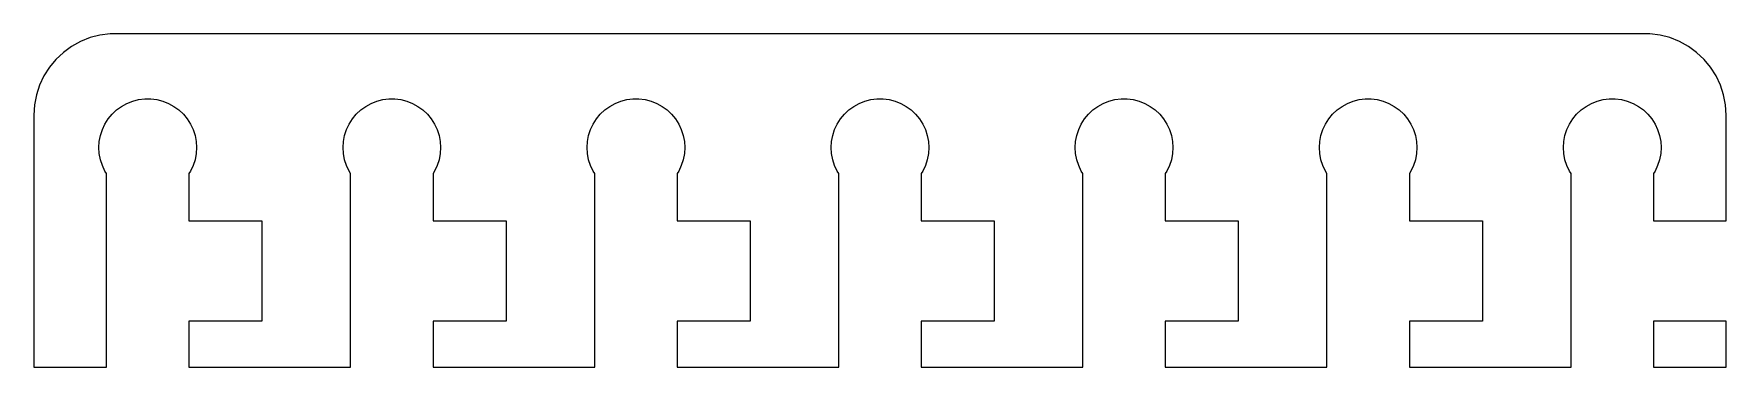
# Model space of a CAD drawing. Header units: metres. Extents: x -52 to 52, y 0 to 20.
import ezdxf

# ---------------------------------------------------------------- set-up
doc = ezdxf.new("R2010")
doc.units = ezdxf.units.M

msp = doc.modelspace()

# ---------------------------------------------------------------- linework, layer by layer
for p, q in [((-49.1289, 20.0241), (-49.6791, 19.7216)), ((-48.5451, 20.2553), (-49.1289, 20.0241)), ((-47.9369, 20.4114), (-48.5451, 20.2553)), ((-47.3139, 20.4901), (-47.9369, 20.4114)), ((47.3139, 20.4901), (-47.3139, 20.4901)), ((47.9369, 20.4114), (47.3139, 20.4901)), ((48.5451, 20.2553), (47.9369, 20.4114)), ((49.1289, 20.0241), (48.5451, 20.2553)), ((49.6791, 19.7216), (49.1289, 20.0241)), ((-50.6448, 18.9227), (-51.0451, 18.4389)), ((-50.1871, 19.3526), (-50.6448, 18.9227)), ((-49.6791, 19.7216), (-50.1871, 19.3526)), ((50.1871, 19.3526), (49.6791, 19.7216)), ((50.6448, 18.9227), (50.1871, 19.3526)), ((51.0451, 18.4389), (50.6448, 18.9227)), ((-51.3815, 17.9088), (-51.6489, 17.3406)), ((-51.0451, 18.4389), (-51.3815, 17.9088)), ((51.3815, 17.9088), (51.0451, 18.4389)), ((51.6489, 17.3406), (51.3815, 17.9088)), ((-51.8429, 16.7434), (-51.9606, 16.1267)), ((-51.6489, 17.3406), (-51.8429, 16.7434)), ((51.8429, 16.7434), (51.6489, 17.3406)), ((51.9606, 16.1267), (51.8429, 16.7434)), ((-51.9606, 16.1267), (-52, 15.5)), ((-47.1869, 15.5536), (-46.9123, 15.8115)), ((-46.9123, 15.8115), (-46.6075, 16.033)), ((-46.6075, 16.033), (-46.2773, 16.2145)), ((-46.2773, 16.2145), (-45.927, 16.3532)), ((-45.927, 16.3532), (-45.5621, 16.4469)), ((-45.5621, 16.4469), (-45.1884, 16.4941)), ((-45.1884, 16.4941), (-44.8116, 16.4941)), ((-44.8116, 16.4941), (-44.4379, 16.4469)), ((-44.4379, 16.4469), (-44.0729, 16.3532)), ((-44.0729, 16.3532), (-43.7227, 16.2145)), ((-43.7227, 16.2145), (-43.3925, 16.033)), ((-43.3925, 16.033), (-43.0877, 15.8115)), ((-43.0877, 15.8115), (-42.8131, 15.5536)), ((-32.1869, 15.5536), (-31.9123, 15.8115)), ((-31.9123, 15.8115), (-31.6075, 16.033)), ((-31.6075, 16.033), (-31.2773, 16.2145)), ((-31.2773, 16.2145), (-30.927, 16.3532)), ((-30.927, 16.3532), (-30.5621, 16.4469)), ((-30.5621, 16.4469), (-30.1884, 16.4941)), ((-30.1884, 16.4941), (-29.8116, 16.4941)), ((-29.8116, 16.4941), (-29.4379, 16.4469)), ((-29.4379, 16.4469), (-29.0729, 16.3532)), ((-29.0729, 16.3532), (-28.7227, 16.2145)), ((-28.7227, 16.2145), (-28.3925, 16.033)), ((-28.3925, 16.033), (-28.0877, 15.8115)), ((-28.0877, 15.8115), (-27.8131, 15.5536)), ((-17.1869, 15.5536), (-16.9123, 15.8115)), ((-16.9123, 15.8115), (-16.6075, 16.033)), ((-16.6075, 16.033), (-16.2773, 16.2145)), ((-16.2773, 16.2145), (-15.927, 16.3532)), ((-15.927, 16.3532), (-15.5621, 16.4469)), ((-15.5621, 16.4469), (-15.1884, 16.4941)), ((-15.1884, 16.4941), (-14.8116, 16.4941)), ((-14.8116, 16.4941), (-14.4379, 16.4469)), ((-14.4379, 16.4469), (-14.0729, 16.3532)), ((-14.0729, 16.3532), (-13.7227, 16.2145)), ((-13.7227, 16.2145), (-13.3925, 16.033)), ((-13.3925, 16.033), (-13.0877, 15.8115)), ((-13.0877, 15.8115), (-12.8131, 15.5536)), ((-2.1869, 15.5536), (-1.91226, 15.8115)), ((-1.91226, 15.8115), (-1.60747, 16.033)), ((-1.60747, 16.033), (-1.27733, 16.2145)), ((-1.27733, 16.2145), (-0.92705, 16.3532)), ((-0.92705, 16.3532), (-0.56213, 16.4469)), ((-0.56213, 16.4469), (-0.18837, 16.4941)), ((-0.18837, 16.4941), (0.18837, 16.4941)), ((0.18837, 16.4941), (0.56213, 16.4469)), ((0.56213, 16.4469), (0.92705, 16.3532)), ((0.92705, 16.3532), (1.27733, 16.2145)), ((1.27733, 16.2145), (1.60747, 16.033)), ((1.60747, 16.033), (1.91226, 15.8115)), ((1.91226, 15.8115), (2.1869, 15.5536)), ((12.8131, 15.5536), (13.0877, 15.8115)), ((13.0877, 15.8115), (13.3925, 16.033)), ((13.3925, 16.033), (13.7227, 16.2145)), ((13.7227, 16.2145), (14.0729, 16.3532)), ((14.0729, 16.3532), (14.4379, 16.4469)), ((14.4379, 16.4469), (14.8116, 16.4941)), ((14.8116, 16.4941), (15.1884, 16.4941)), ((15.1884, 16.4941), (15.5621, 16.4469)), ((15.5621, 16.4469), (15.927, 16.3532)), ((15.927, 16.3532), (16.2773, 16.2145)), ((16.2773, 16.2145), (16.6075, 16.033)), ((16.6075, 16.033), (16.9123, 15.8115)), ((16.9123, 15.8115), (17.1869, 15.5536)), ((27.8131, 15.5536), (28.0877, 15.8115)), ((28.0877, 15.8115), (28.3925, 16.033)), ((28.3925, 16.033), (28.7227, 16.2145)), ((28.7227, 16.2145), (29.0729, 16.3532)), ((29.0729, 16.3532), (29.4379, 16.4469)), ((29.4379, 16.4469), (29.8116, 16.4941)), ((29.8116, 16.4941), (30.1884, 16.4941)), ((30.1884, 16.4941), (30.5621, 16.4469)), ((30.5621, 16.4469), (30.927, 16.3532)), ((30.927, 16.3532), (31.2773, 16.2145)), ((31.2773, 16.2145), (31.6075, 16.033)), ((31.6075, 16.033), (31.9123, 15.8115)), ((31.9123, 15.8115), (32.1869, 15.5536)), ((42.8131, 15.5536), (43.0877, 15.8115)), ((43.0877, 15.8115), (43.3925, 16.033)), ((43.3925, 16.033), (43.7227, 16.2145)), ((43.7227, 16.2145), (44.0729, 16.3532)), ((44.0729, 16.3532), (44.4379, 16.4469)), ((44.4379, 16.4469), (44.8116, 16.4941)), ((44.8116, 16.4941), (45.1884, 16.4941)), ((45.1884, 16.4941), (45.5621, 16.4469)), ((45.5621, 16.4469), (45.927, 16.3532)), ((45.927, 16.3532), (46.2773, 16.2145)), ((46.2773, 16.2145), (46.6075, 16.033)), ((46.6075, 16.033), (46.9123, 15.8115)), ((46.9123, 15.8115), (47.1869, 15.5536)), ((52, 15.5), (51.9606, 16.1267)), ((-52, 15.5), (-52, 0)), ((-47.9057, 14.2461), (-47.7893, 14.6044)), ((-47.7893, 14.6044), (-47.6289, 14.9453)), ((-47.6289, 14.9453), (-47.427, 15.2634)), ((-47.427, 15.2634), (-47.1869, 15.5536)), ((-42.8131, 15.5536), (-42.5729, 15.2634)), ((-42.5729, 15.2634), (-42.3711, 14.9453)), ((-42.3711, 14.9453), (-42.2107, 14.6044)), ((-42.2107, 14.6044), (-42.0942, 14.2461)), ((-32.9057, 14.2461), (-32.7893, 14.6044)), ((-32.7893, 14.6044), (-32.6289, 14.9453)), ((-32.6289, 14.9453), (-32.427, 15.2634)), ((-32.427, 15.2634), (-32.1869, 15.5536)), ((-27.8131, 15.5536), (-27.5729, 15.2634)), ((-27.5729, 15.2634), (-27.3711, 14.9453)), ((-27.3711, 14.9453), (-27.2107, 14.6044)), ((-27.2107, 14.6044), (-27.0942, 14.2461)), ((-17.9057, 14.2461), (-17.7893, 14.6044)), ((-17.7893, 14.6044), (-17.6289, 14.9453)), ((-17.6289, 14.9453), (-17.427, 15.2634)), ((-17.427, 15.2634), (-17.1869, 15.5536)), ((-12.8131, 15.5536), (-12.5729, 15.2634)), ((-12.5729, 15.2634), (-12.3711, 14.9453)), ((-12.3711, 14.9453), (-12.2107, 14.6044)), ((-12.2107, 14.6044), (-12.0942, 14.2461)), ((-2.90575, 14.2461), (-2.78932, 14.6044)), ((-2.78932, 14.6044), (-2.62891, 14.9453)), ((-2.62891, 14.9453), (-2.42705, 15.2634)), ((-2.42705, 15.2634), (-2.1869, 15.5536)), ((2.1869, 15.5536), (2.42705, 15.2634)), ((2.42705, 15.2634), (2.62891, 14.9453)), ((2.62891, 14.9453), (2.78932, 14.6044)), ((2.78932, 14.6044), (2.90575, 14.2461)), ((12.0942, 14.2461), (12.2107, 14.6044)), ((12.2107, 14.6044), (12.3711, 14.9453)), ((12.3711, 14.9453), (12.5729, 15.2634)), ((12.5729, 15.2634), (12.8131, 15.5536)), ((17.1869, 15.5536), (17.427, 15.2634)), ((17.427, 15.2634), (17.6289, 14.9453)), ((17.6289, 14.9453), (17.7893, 14.6044)), ((17.7893, 14.6044), (17.9057, 14.2461)), ((27.0942, 14.2461), (27.2107, 14.6044)), ((27.2107, 14.6044), (27.3711, 14.9453)), ((27.3711, 14.9453), (27.5729, 15.2634)), ((27.5729, 15.2634), (27.8131, 15.5536)), ((32.1869, 15.5536), (32.427, 15.2634)), ((32.427, 15.2634), (32.6289, 14.9453)), ((32.6289, 14.9453), (32.7893, 14.6044)), ((32.7893, 14.6044), (32.9057, 14.2461)), ((42.0942, 14.2461), (42.2107, 14.6044)), ((42.2107, 14.6044), (42.3711, 14.9453)), ((42.3711, 14.9453), (42.5729, 15.2634)), ((42.5729, 15.2634), (42.8131, 15.5536)), ((47.1869, 15.5536), (47.427, 15.2634)), ((47.427, 15.2634), (47.6289, 14.9453)), ((47.6289, 14.9453), (47.7893, 14.6044)), ((47.7893, 14.6044), (47.9057, 14.2461)), ((52, 9), (52, 15.5)), ((-48, 13.5), (-47.9763, 13.876)), ((-47.9763, 13.876), (-47.9057, 14.2461)), ((-42.0942, 14.2461), (-42.0237, 13.876)), ((-42.0237, 13.876), (-42, 13.5)), ((-33, 13.5), (-32.9763, 13.876)), ((-32.9763, 13.876), (-32.9057, 14.2461)), ((-27.0942, 14.2461), (-27.0237, 13.876)), ((-27.0237, 13.876), (-27, 13.5)), ((-18, 13.5), (-17.9763, 13.876)), ((-17.9763, 13.876), (-17.9057, 14.2461)), ((-12.0942, 14.2461), (-12.0237, 13.876)), ((-12.0237, 13.876), (-12, 13.5)), ((-3, 13.5), (-2.97633, 13.876)), ((-2.97633, 13.876), (-2.90575, 14.2461)), ((2.90575, 14.2461), (2.97633, 13.876)), ((2.97633, 13.876), (3, 13.5)), ((12, 13.5), (12.0237, 13.876)), ((12.0237, 13.876), (12.0942, 14.2461)), ((17.9057, 14.2461), (17.9763, 13.876)), ((17.9763, 13.876), (18, 13.5)), ((27, 13.5), (27.0237, 13.876)), ((27.0237, 13.876), (27.0942, 14.2461)), ((32.9057, 14.2461), (32.9763, 13.876)), ((32.9763, 13.876), (33, 13.5)), ((42, 13.5), (42.0237, 13.876)), ((42.0237, 13.876), (42.0942, 14.2461)), ((47.9057, 14.2461), (47.9763, 13.876)), ((47.9763, 13.876), (48, 13.5)), ((-47.9763, 13.124), (-48, 13.5)), ((-47.9057, 12.7539), (-47.9763, 13.124)), ((-47.7893, 12.3956), (-47.9057, 12.7539)), ((-42.0942, 12.7539), (-42.2107, 12.3956)), ((-42.0237, 13.124), (-42.0942, 12.7539)), ((-42, 13.5), (-42.0237, 13.124)), ((-32.9763, 13.124), (-33, 13.5)), ((-32.9057, 12.7539), (-32.9763, 13.124)), ((-32.7893, 12.3956), (-32.9057, 12.7539)), ((-27.0942, 12.7539), (-27.2107, 12.3956)), ((-27.0237, 13.124), (-27.0942, 12.7539)), ((-27, 13.5), (-27.0237, 13.124)), ((-17.9763, 13.124), (-18, 13.5)), ((-17.9057, 12.7539), (-17.9763, 13.124)), ((-17.7893, 12.3956), (-17.9057, 12.7539)), ((-12.0942, 12.7539), (-12.2107, 12.3956)), ((-12.0237, 13.124), (-12.0942, 12.7539)), ((-12, 13.5), (-12.0237, 13.124)), ((-2.97633, 13.124), (-3, 13.5)), ((-2.90575, 12.7539), (-2.97633, 13.124)), ((-2.78932, 12.3956), (-2.90575, 12.7539)), ((2.90575, 12.7539), (2.78932, 12.3956)), ((2.97633, 13.124), (2.90575, 12.7539)), ((3, 13.5), (2.97633, 13.124)), ((12.0237, 13.124), (12, 13.5)), ((12.0942, 12.7539), (12.0237, 13.124)), ((12.2107, 12.3956), (12.0942, 12.7539)), ((17.9057, 12.7539), (17.7893, 12.3956)), ((17.9763, 13.124), (17.9057, 12.7539)), ((18, 13.5), (17.9763, 13.124)), ((27.0237, 13.124), (27, 13.5)), ((27.0942, 12.7539), (27.0237, 13.124)), ((27.2107, 12.3956), (27.0942, 12.7539)), ((32.9057, 12.7539), (32.7893, 12.3956)), ((32.9763, 13.124), (32.9057, 12.7539)), ((33, 13.5), (32.9763, 13.124)), ((42.0237, 13.124), (42, 13.5)), ((42.0942, 12.7539), (42.0237, 13.124)), ((42.2107, 12.3956), (42.0942, 12.7539)), ((47.9057, 12.7539), (47.7893, 12.3956)), ((47.9763, 13.124), (47.9057, 12.7539)), ((48, 13.5), (47.9763, 13.124)), ((-47.6289, 12.0547), (-47.7893, 12.3956)), ((-47.5307, 11.9), (-47.6289, 12.0547)), ((-47.5307, 0), (-47.5307, 11.9)), ((-42.3711, 12.0547), (-42.4693, 11.9)), ((-42.4693, 11.9), (-42.4693, 9)), ((-42.2107, 12.3956), (-42.3711, 12.0547)), ((-32.6289, 12.0547), (-32.7893, 12.3956)), ((-32.5307, 11.9), (-32.6289, 12.0547)), ((-32.5307, 0), (-32.5307, 11.9)), ((-27.3711, 12.0547), (-27.4693, 11.9)), ((-27.4693, 11.9), (-27.4693, 9)), ((-27.2107, 12.3956), (-27.3711, 12.0547)), ((-17.6289, 12.0547), (-17.7893, 12.3956)), ((-17.5307, 11.9), (-17.6289, 12.0547)), ((-17.5307, 0), (-17.5307, 11.9)), ((-12.3711, 12.0547), (-12.4693, 11.9)), ((-12.4693, 11.9), (-12.4693, 9)), ((-12.2107, 12.3956), (-12.3711, 12.0547)), ((-2.62891, 12.0547), (-2.78932, 12.3956)), ((-2.53072, 11.9), (-2.62891, 12.0547)), ((-2.53072, 0), (-2.53072, 11.9)), ((2.62891, 12.0547), (2.53072, 11.9)), ((2.53072, 11.9), (2.53072, 9)), ((2.78932, 12.3956), (2.62891, 12.0547)), ((12.3711, 12.0547), (12.2107, 12.3956)), ((12.4693, 11.9), (12.3711, 12.0547)), ((12.4693, 0), (12.4693, 11.9)), ((17.6289, 12.0547), (17.5307, 11.9)), ((17.5307, 11.9), (17.5307, 9)), ((17.7893, 12.3956), (17.6289, 12.0547)), ((27.3711, 12.0547), (27.2107, 12.3956)), ((27.4693, 11.9), (27.3711, 12.0547)), ((27.4693, 0), (27.4693, 11.9)), ((32.6289, 12.0547), (32.5307, 11.9)), ((32.5307, 11.9), (32.5307, 9)), ((32.7893, 12.3956), (32.6289, 12.0547)), ((42.3711, 12.0547), (42.2107, 12.3956)), ((42.4693, 11.9), (42.3711, 12.0547)), ((42.4693, 0), (42.4693, 11.9)), ((47.6289, 12.0547), (47.5307, 11.9)), ((47.5307, 11.9), (47.5307, 9)), ((47.7893, 12.3956), (47.6289, 12.0547)), ((-42.4693, 9), (-37.9809, 9)), ((-37.9809, 9), (-37.9809, 2.82999)), ((-27.4693, 9), (-22.9809, 9)), ((-22.9809, 9), (-22.9809, 2.82999)), ((-12.4693, 9), (-7.98093, 9)), ((-7.98093, 9), (-7.98093, 2.82999)), ((2.53072, 9), (7.01906, 9)), ((7.01906, 9), (7.01906, 2.82999)), ((17.5307, 9), (22.0191, 9)), ((22.0191, 9), (22.0191, 2.82999)), ((32.5307, 9), (37.0191, 9)), ((37.0191, 9), (37.0191, 2.82999)), ((47.5307, 9), (52, 9)), ((-37.9809, 2.82999), (-42.4693, 2.82999)), ((-42.4693, 2.82999), (-42.4693, 0)), ((-22.9809, 2.82999), (-27.4693, 2.82999)), ((-27.4693, 2.82999), (-27.4693, 0)), ((-7.98093, 2.82999), (-12.4693, 2.82999)), ((-12.4693, 2.82999), (-12.4693, 0)), ((7.01906, 2.82999), (2.53072, 2.82999)), ((2.53072, 2.82999), (2.53072, 0)), ((22.0191, 2.82999), (17.5307, 2.82999)), ((17.5307, 2.82999), (17.5307, 0)), ((37.0191, 2.82999), (32.5307, 2.82999)), ((32.5307, 2.82999), (32.5307, 0)), ((52, 2.82999), (47.5307, 2.82999)), ((47.5307, 2.82999), (47.5307, 0)), ((52, 0), (52, 2.82999)), ((-52, 0), (-47.5307, 0)), ((-42.4693, 0), (-32.5307, 0)), ((-27.4693, 0), (-17.5307, 0)), ((-12.4693, 0), (-2.53072, 0)), ((2.53072, 0), (12.4693, 0)), ((17.5307, 0), (27.4693, 0)), ((32.5307, 0), (42.4693, 0)), ((47.5307, 0), (52, 0))]:
    msp.add_line(p, q)

doc.saveas('drawing.dxf')
